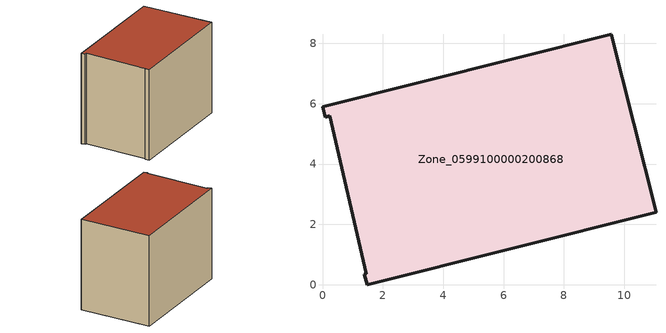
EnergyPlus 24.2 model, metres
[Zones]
Zone_0599100000200868
 floor ground (C_G): 1.48,0 1.39,0.35 1.45,0.36 0.24,5.59 0.09,5.55 0,5.89 9.58,8.3 11.05,2.4 z0
 wall outside (C_F): 1.48,0 11.05,2.4 9.58,8.3 0,5.89 0.09,5.55 0.24,5.59 1.45,0.36 1.39,0.35 1.48,0 z0:7.76
 roof outside (C_R): 1.39,0.35 1.48,0 11.05,2.4 9.58,8.3 0,5.89 0.09,5.55 0.24,5.59 1.45,0.36 z7.76
[BUILDING]
Pand.0599100000200868: North Axis=0; Terrain=City; Loads Convergence Tolerance Value=0.04; Temperature Convergence Tolerance Value=0.4; Solar Distribution=FullExterior; Maximum Number of Warmup Days=25; Minimum Number of Warmup Days=1
[Site:Location]
Rotterdam.The.Hague.AP_ZH_NLD Design_Conditions: Latitude=51.96; Longitude=4.45; Time Zone=1; Elevation=-4.5
[SITE:GROUNDTEMPERATURE:BUILDINGSURFACE]
18, 18, 18, 18, 18, 18, 18, 18, 18, 18, 18, 18
[MATERIAL] Thermal Absorptance=0.9; Solar Absorptance=0.7; Visible Absorptance=0.7
Name | Roughness | Thickness | Conductivity | Density | Specific Heat
G.TI.1965-1974 | MediumSmooth | 0.15 | 0.882353 | 540 | 1210
F.TI.1965-1974 | Rough | 0.3 | 0.697674 | 1920 | 840
R.TI.1965-1974 | MediumRough | 0.2 | 0.232558 | 1500 | 1000
[CONSTRUCTION]
C_G: G.TI.1965-1974
C_F: F.TI.1965-1974
C_R: R.TI.1965-1974
[ZONE]
Zone_0599100000200868: Type=1; Multiplier=1; Ceiling Height=Autocalculate; Volume=Autocalculate; Floor Area=autocalculate; Part of Total Floor Area=Yes
[ZONEINFILTRATION:DESIGNFLOWRATE]
Infil_Zone_0599100000200868: Zone or ZoneList or Space or SpaceList=Zone_0599100000200868; Schedule=AlwaysOn; Design Flow Rate Calculation Method=Flow/Area; Flow Rate per Floor Area=0.003; Constant Term Coefficient=1; Temperature Term Coefficient=0; Velocity Term Coefficient=0; Velocity Squared Term Coefficient=0
[HVACTEMPLATE:ZONE:IDEALLOADSAIRSYSTEM]
Zone_0599100000200868: Maximum Heating Supply Air Temperature=50; Minimum Cooling Supply Air Temperature=13; Maximum Heating Supply Air Humidity Ratio=0.0156; Minimum Cooling Supply Air Humidity Ratio=0.0077; Heating Limit=NoLimit; Cooling Limit=NoLimit; Dehumidification Control Type=ConstantSensibleHeatRatio; Cooling Sensible Heat Ratio=0.7; Dehumidification Setpoint=60; Humidification Control Type=None; Humidification Setpoint=30; Outdoor Air Method=None; Outdoor Air Flow Rate per Person=0.00944; Outdoor Air Flow Rate per Zone Floor Area=0; Outdoor Air Flow Rate per Zone=0; Demand Controlled Ventilation Type=None; Outdoor Air Economizer Type=NoEconomizer; Heat Recovery Type=None; Sensible Heat Recovery Effectiveness=0.7; Latent Heat Recovery Effectiveness=0.65
[ZONECONTROL:THERMOSTAT]
ThermostatControl_Zone_0599100000200868: Zone or ZoneList=Zone_0599100000200868; Control Type Schedule=DualSetpointControlType; Control 1=Thermostat_Zone_0599100000200868; Temperature Difference Between Cutout And Setpoint=0
[THERMOSTATSETPOINT:DUALSETPOINT]
Thermostat_Zone_0599100000200868: Heating Setpoint Temperature Schedule=HeatingSetpoint_Zone_0599100000200868; Cooling Setpoint Temperature Schedule=CoolingSetpoint_Zone_0599100000200868
[SCHEDULE:COMPACT]
HeatingSetpoint_Zone_0599100000200868: Through: 12/31, For: AllDays, Until: 24:00, 21
CoolingSetpoint_Zone_0599100000200868: Through: 12/31, For: AllDays, Until: 24:00, 24
DualSetpointControlType: Through: 12/31, For: AllDays, Until: 24:00, 4
AlwaysOn: Through: 12/31, For: AllDays, Until: 24:00, 1
